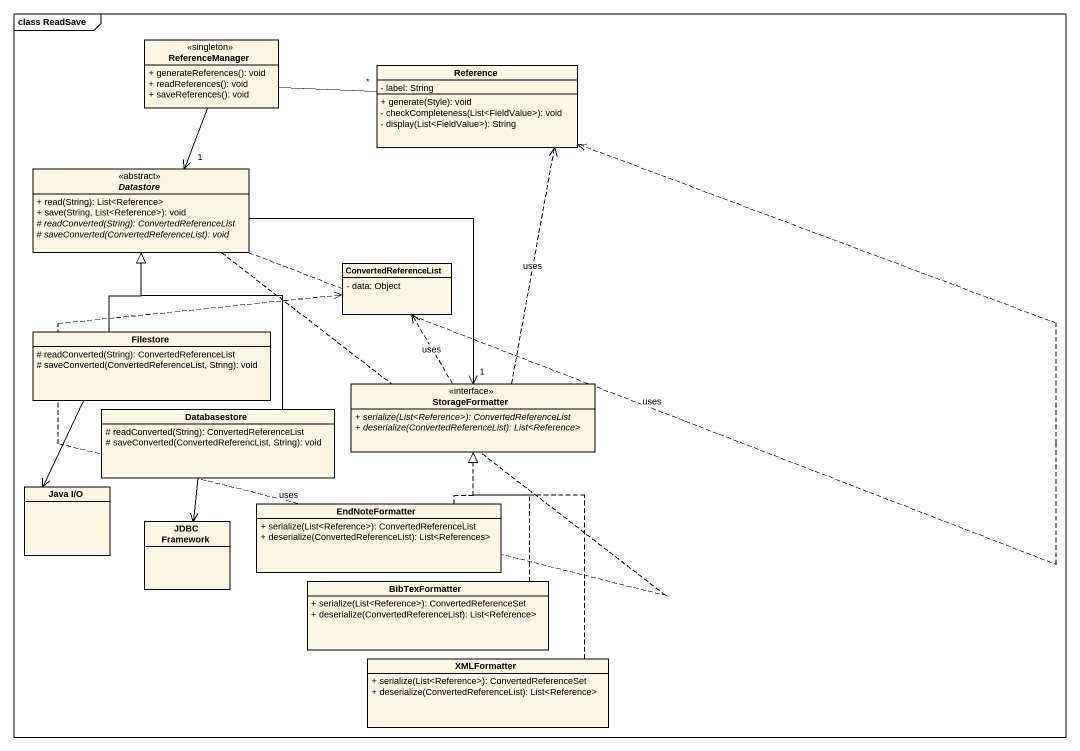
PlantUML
@startuml
mainframe class ReadSave
hide circle
hide empty members
skinparam classAttributeIconSize 0
class ReferenceManager <<singleton>> {
  + generateReferences(): void
  + readReferences(): void
  + saveReferences(): void
}
class Reference {
  - label: String
  + generate(Style): void
  - checkCompleteness(List<FieldValue>): void
  - display(List<FieldValue>): String
}
abstract class Datastore <<abstract>> {
  + read(String): List<Reference>
  + save(String, List<Reference>): void
  {abstract} # readConverted(String): ConvertedReferenceList
  {abstract} # saveConverted(ConvertedReferenceList): void
}
class ConvertedReferenceList {
  - data: Object
}
class Filestore {
  # readConverted(String): ConvertedReferenceList
  # saveConverted(ConvertedReferenceList, String): void
}
class Databasestore {
  # readConverted(String): ConvertedReferenceList
  # saveConverted(ConvertedReferencList, String): void
}
class StorageFormatter <<interface>> {
  {abstract} + serialize(List<Reference>): ConvertedReferenceList
  {abstract} + deserialize(ConvertedReferenceList): List<Reference>
}
class "Java I/O" as Java_I_O
class "JDBC Framework" as JDBC_Framework
class EndNoteFormatter {
  + serialize(List<Reference>): ConvertedReferenceList
  + deserialize(ConvertedReferenceList): List<References>
}
class BibTexFormatter {
  + serialize(List<Reference>): ConvertedReferenceSet
  + deserialize(ConvertedReferenceList): List<Reference>
}
class XMLFormatter {
  + serialize(List<Reference>): ConvertedReferenceSet
  + deserialize(ConvertedReferenceList): List<Reference>
}
ReferenceManager -right- "*" Reference
ReferenceManager --> "1" Datastore
Datastore .right.> Reference : uses
Datastore .right.> ConvertedReferenceList : uses
Datastore --> "1" StorageFormatter
Filestore -up-|> Datastore
Filestore --> Java_I_O
Databasestore -up-|> Datastore
Databasestore --> JDBC_Framework
StorageFormatter .up.> Reference : uses
StorageFormatter .up.> ConvertedReferenceList : uses
EndNoteFormatter .up.|> StorageFormatter
BibTexFormatter .up.|> StorageFormatter
XMLFormatter .up.|> StorageFormatter
@enduml
